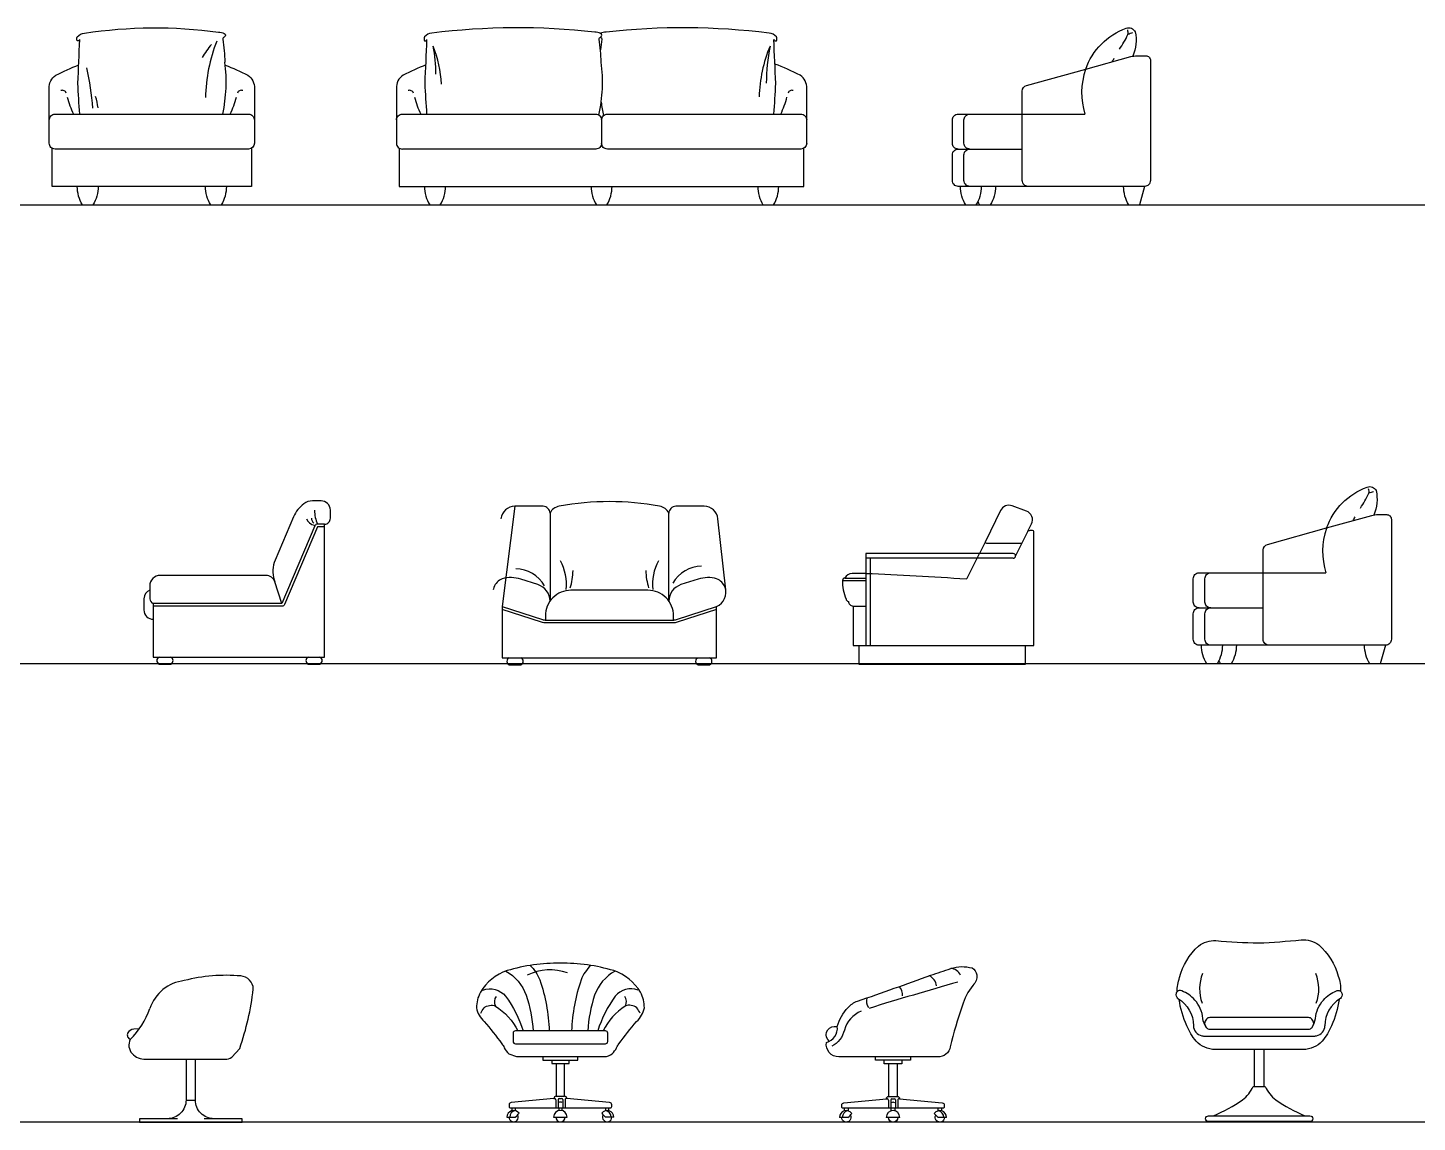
# Model space of a CAD drawing. Header units: inches. Extents: x 6 to 48.5, y 12.5 to 37.3.
# Drawn here: x 33.87 to 39.83, y 25.25 to 29.94 of the extents above; entities that cross this region are included whole.
import ezdxf

# ---------------------------------------------------------------- set-up
doc = ezdxf.new("R2010")
doc.units = ezdxf.units.IN
doc.header["$MEASUREMENT"] = 0
for name, color, linetype in [('02', 2, 'Continuous'), ('1', 1, 'Continuous'), ('4', 4, 'Continuous')]:
    doc.layers.add(name, color=color, linetype=linetype)

msp = doc.modelspace()

# ---------------------------------------------------------------- linework, layer by layer
at = {"layer": '02'}
for p, q in [((38.1016, 27.6661), (37.4693, 27.6661)), ((37.3693, 27.5711), (37.4693, 27.5711)), ((37.3793, 27.5811), (37.4693, 27.5811)), ((36.1304, 25.3477), (36.1329, 25.3479)), ((36.1384, 25.3429), (36.1384, 25.3084)), ((36.1404, 25.3584), (36.1764, 25.3584)), ((36.1484, 25.3434), (36.1484, 25.3084)), ((36.1534, 25.3484), (36.1634, 25.3484)), ((36.1684, 25.3434), (36.1684, 25.3084)), ((37.5577, 25.3465), (37.5603, 25.3467)), ((37.5657, 25.3417), (37.5657, 25.3072)), ((37.5677, 25.3572), (37.6037, 25.3572)), ((37.5757, 25.3422), (37.5757, 25.3072)), ((37.5807, 25.3472), (37.5907, 25.3472)), ((37.5957, 25.3422), (37.5957, 25.3072))]:
    msp.add_line(p, q, dxfattribs=at)
for points in [[(38.4117, 29.7625, 0.163197), (38.4093, 29.5714)], [(37.9151, 29.2614, -0.414214), (37.8901, 29.2864), (37.8901, 29.3964, -0.414214), (37.9151, 29.4214, -0.414214), (37.8901, 29.4464), (37.8901, 29.5464, -0.414214), (37.9151, 29.5714)], [(35.1462, 27.8003), (35.1162, 27.8003), (34.9743, 27.4676, -0.300505), (34.9632, 27.4603), (34.4112, 27.4603)], [(39.4456, 27.7942, 0.163197), (39.4432, 27.6032)], [(37.9817, 27.7383, 0.555044), (37.9862, 27.7311), (38.1397, 27.7311)], [(37.4693, 27.6011, -0.004011), (37.8996, 27.5779, 0.302946), (37.9044, 27.5807), (37.9561, 27.6861)], [(38.949, 27.2932, -0.414214), (38.924, 27.3182), (38.924, 27.4282, -0.414214), (38.949, 27.4532, -0.414214), (38.924, 27.4782), (38.924, 27.5782, -0.414214), (38.949, 27.6032)], [(36.8287, 27.4461), (36.6598, 27.3917, -0.078088), (36.6408, 27.3887), (36.0965, 27.3887, -0.078088), (36.0775, 27.3917), (35.9087, 27.4461)], [(35.9238, 25.895, -0.182279), (36.0115, 25.7913, -0.06746), (36.0409, 25.6384)], [(36.028, 25.9192, -0.118264), (36.0696, 25.8568, -0.076443), (36.1104, 25.6384)], [(36.2888, 25.9192, 0.118264), (36.2472, 25.8568, 0.076443), (36.2064, 25.6384)], [(36.393, 25.895, 0.182279), (36.3052, 25.7913, 0.06746), (36.2759, 25.6384)], [(35.8254, 25.8126, -0.330389), (35.9232, 25.7867, -0.083189), (35.9984, 25.6384, -0.136207)], [(36.4914, 25.8126, 0.330389), (36.3936, 25.7867, 0.083189), (36.3184, 25.6384, 0.136207)], [(35.8162, 25.715, -0.04393), (35.8308, 25.737, -0.274813), (35.8798, 25.7449, -0.138154), (35.9752, 25.6384, -0.153268)], [(36.5005, 25.715, 0.04393), (36.486, 25.737, 0.274813), (36.4369, 25.7449, 0.138154), (36.3416, 25.6384, 0.153268)], [(37.4495, 25.7226, 0.232399), (37.3768, 25.6421, -0.226225), (37.3229, 25.5725)], [(36.1864, 25.3477), (36.1838, 25.3479, 0.440925), (36.1784, 25.3429), (36.1784, 25.3084)], [(37.6137, 25.3465), (37.6112, 25.3467, 0.440925), (37.6057, 25.3417), (37.6057, 25.3072)]]:
    msp.add_lwpolyline(points, format="xyb", dxfattribs=at)
for centre, radius, start, end in [((38.5539, 29.9207), 0.0404, 348.71118, 16.81114), ((34.8584, 29.69), 0.267, 137.56011, 152.39102), ((35.3389, 29.6274), 0.7036, 158.55603, 178.81287), ((38.199, 30.0981), 0.4359, 325.20996, 334.83038), ((38.6423, 29.8072), 0.1163, 104.44239, 114.81205), ((35.1832, 29.6847), 0.4646, 1.83233, 22.49519), ((34.9698, 29.7379), 0.6545, 0.46404, 10.9691), ((37.6301, 29.6254), 0.6195, 157.50481, 178.16767), ((37.9145, 29.6964), 0.8727, 169.0309, 179.53596), ((38.433, 29.8559), 0.1106, 326.96791, 336.52028), ((32.9952, 29.5136), 1.1597, 4.13398, 12.7375), ((38.7091, 29.6526), 0.3171, 159.38814, 159.73226), ((34.0215, 29.6566), 0.0168, 18.13152, 112.10613), ((34.4025, 29.7342), 0.3713, 194.0122, 205.99414), ((33.8707, 29.5586), 0.3063, 7.52873, 16.68553), ((34.4076, 29.7342), 0.3713, 334.00586, 345.9878), ((34.7886, 29.6566), 0.0168, 67.89387, 161.86848), ((35.5115, 29.6566), 0.0168, 18.13152, 112.10613), ((35.8925, 29.7342), 0.3713, 194.0122, 205.99414), ((36.7702, 29.7342), 0.3713, 334.00586, 345.9878), ((37.1512, 29.6566), 0.0168, 67.89387, 161.86848), ((39.5878, 27.9524), 0.0404, 348.71118, 16.81114), ((39.2329, 28.1299), 0.4359, 325.20996, 334.83038), ((39.6762, 27.8389), 0.1163, 104.44239, 114.81205), ((35.2485, 27.8719), 0.1451, 180.06824, 204.23199), ((39.4669, 27.8877), 0.1106, 326.96791, 336.52028), ((35.1123, 27.8533), 0.047, 202.19769, 256.95257), ((35.1157, 27.8381), 0.026, 180.01203, 233.16641), ((39.7431, 27.6844), 0.3171, 159.38814, 159.73226), ((35.9639, 27.4744), 0.1463, 30.11279, 88.88616), ((35.9847, 27.5562), 0.1994, 352.99253, 29.5554), ((35.9115, 27.6239), 0.3015, 343.53099, 357.98438), ((36.8259, 27.6239), 0.3015, 182.01562, 196.46901), ((36.7527, 27.5562), 0.1994, 150.4446, 187.00747), ((36.7673, 27.4858), 0.1463, 91.11384, 149.88721), ((36.1131, 25.6873), 0.2132, 69.3458, 117.00717), ((37.8309, 25.8577), 0.0485, 23.90721, 87.41494), ((39.0777, 25.8182), 0.1767, 157.92288, 200.20672), ((39.2359, 25.8182), 0.1767, 339.79328, 22.07712), ((44.4573, 2.8498), 23.9245, 105.99661, 106.94961), ((37.5663, 25.7899), 0.0602, 358.72513, 40.08319), ((37.717, 25.8246), 0.0556, 7.11884, 64.35701), ((35.9122, 25.7637), 0.0374, 142.41632, 210.11664), ((36.4039, 25.7636), 0.038, 330.50204, 36.965), ((37.5257, 25.7671), 0.054, 166.42418, 211.84361), ((36.1334, 25.3429), 0.005, 0, 95.17552), ((36.1534, 25.3434), 0.005, 90, 180), ((36.1634, 25.3434), 0.005, 0, 90), ((37.5607, 25.3417), 0.005, 0, 95.17552), ((37.5807, 25.3422), 0.005, 90, 180), ((37.5907, 25.3422), 0.005, 0, 90), ((35.9697, 25.2684), 0.029, 101.94054, 180), ((36.1584, 25.3133), 0.0199, 66.26078, 113.73922), ((36.3471, 25.2684), 0.029, 0, 78.05946), ((37.397, 25.2672), 0.029, 101.94054, 180), ((37.5857, 25.3121), 0.0199, 66.26078, 113.73922), ((37.7744, 25.2672), 0.029, 0, 78.05946)]:
    msp.add_arc(centre, radius, start, end, dxfattribs=at)
at = {"layer": '1'}
for p, q in [((27.8075, 29.1814), (48.1337, 29.1814)), ((27.8075, 27.2145), (48.1337, 27.2145)), ((27.8075, 25.2476), (48.1337, 25.2476))]:
    msp.add_line(p, q, dxfattribs=at)
at = {"layer": '4'}
for p, q in [((37.8651, 29.4214), (38.1401, 29.4214)), ((38.1016, 27.6861), (37.4693, 27.6861)), ((37.4693, 27.6861), (37.4693, 27.2911)), ((34.9632, 27.4723), (34.9328, 27.5648)), ((37.4143, 27.4611), (37.4693, 27.4611)), ((38.899, 27.4532), (39.174, 27.4532)), ((34.5521, 25.3417), (34.5921, 25.3417)), ((35.9287, 25.2684), (35.9649, 25.2684)), ((36.3881, 25.2684), (36.3519, 25.2684)), ((37.3922, 25.2672), (37.356, 25.2672)), ((37.6147, 25.2672), (37.5567, 25.2672)), ((37.8154, 25.2672), (37.7792, 25.2672)), ((38.9268, 25.2617), (38.9268, 25.2617)), ((39.3868, 25.2617), (39.3868, 25.2617))]:
    msp.add_line(p, q, dxfattribs=at)
for points in [[(34.0957, 29.8909, -0.339772), (34.0846, 29.8853, -0.217779), (34.0853, 29.9021, -0.20757), (34.1162, 29.9187, -0.071514), (34.6909, 29.9231, -0.071668), (34.7161, 29.9178, -0.633617), (34.716, 29.9019, 0.33329), (34.7098, 29.8925, -0.024905), (34.7188, 29.794, -0.004671)], [(36.3058, 29.9231, 0.058746), (35.6062, 29.9187, 0.20757), (35.5753, 29.9021, 0.217779), (35.5746, 29.8853, 0.339772), (35.5857, 29.8909, -0.002364)], [(37.0827, 29.7027, -0.004098), (37.0744, 29.8909, 0.339772), (37.0855, 29.8853, 0.217779), (37.0849, 29.9021, 0.20757), (37.0539, 29.9187, 0.058746), (36.3544, 29.9231, 0.06896), (36.3301, 29.9181)], [(38.1401, 29.6698, -0.337102), (38.1584, 29.6939), (38.4123, 29.7643, -0.223628), (38.5862, 29.9397, -0.381727), (38.6248, 29.9242, -0.154969), (38.6144, 29.8198, -0.045201)], [(34.0957, 29.5714, -0.003933), (34.0874, 29.7027, 0.004099), (34.0957, 29.8909)], [(35.5857, 29.5714, -0.003933), (35.5774, 29.7027, 0.004099), (35.5857, 29.8909)], [(36.3237, 29.5674, 0.085017), (36.3337, 29.794, 0.024905), (36.3247, 29.8925, -0.33329), (36.3309, 29.9019, 0.633617), (36.331, 29.9178, 0.071668), (36.3058, 29.9231)], [(36.3301, 29.9016, -0.307707), (36.3355, 29.8925, 0.011616), (36.3301, 29.8467, 0.011616)], [(38.4123, 29.7643), (38.6056, 29.8178, -0.022394)], [(38.6056, 29.8178, -0.067664), (38.6323, 29.8214), (38.6701, 29.8214, -0.414214), (38.6901, 29.8014), (38.6901, 29.2864, -0.414214), (38.6651, 29.2614), (38.6426, 29.1814)], [(33.9651, 29.6814, -0.281928), (33.9934, 29.7377, -0.027049), (34.0913, 29.7823, 0.002364)], [(34.7202, 29.7818, -0.026675), (34.8168, 29.7377, -0.281928), (34.8451, 29.6814), (34.8451, 29.4464, -0.261728)], [(35.5813, 29.7823, 0.027049), (35.4834, 29.7377, 0.281928), (35.4551, 29.6814), (35.4551, 29.4464, 0.414214), (35.4801, 29.4214)], [(37.2151, 29.4464), (37.2151, 29.6814, 0.281928), (37.1868, 29.7377, 0.029791), (37.0787, 29.7862, -0.002279)], [(37.0744, 29.5714, 0.003933), (37.0827, 29.7027, -0.00182)], [(33.9901, 29.4214, -0.414214), (33.9651, 29.4464), (33.9651, 29.6814)], [(38.1651, 29.2614, -0.414214), (38.1401, 29.2864), (38.1401, 29.6698)], [(36.3332, 29.6222, 0.02156), (36.3436, 29.5653, 0.016853)], [(33.9651, 29.5464, -0.414214), (33.9901, 29.5714), (34.8201, 29.5714, -0.414214), (34.8451, 29.5464)], [(35.4551, 29.5464, -0.414214), (35.4801, 29.5714), (36.3101, 29.5714, -0.414214), (36.3351, 29.5464), (36.3351, 29.4464, -0.414214), (36.3101, 29.4214), (35.4801, 29.4214, -0.137571)], [(36.3351, 29.5464, -0.414214), (36.3601, 29.5714), (37.1901, 29.5714, -0.414214), (37.2151, 29.5464, -0.32771)], [(38.6651, 29.2614), (37.8651, 29.2614, -0.414214), (37.8401, 29.2864), (37.8401, 29.3964, -0.414214), (37.8651, 29.4214, -0.414214), (37.8401, 29.4464), (37.8401, 29.5464, -0.414214), (37.8651, 29.5714), (38.4093, 29.5714)], [(34.8331, 29.2614), (33.9771, 29.2614), (33.9771, 29.4251, -0.261728)], [(34.8451, 29.4464, -0.414213), (34.8201, 29.4214), (33.9901, 29.4214, -0.137571)], [(37.2151, 29.4464, -0.414213), (37.1901, 29.4214), (36.3601, 29.4214, -0.414214), (36.3351, 29.4464)], [(37.2031, 29.2614), (37.2031, 29.4251, 0.261728)], [(34.1076, 29.1814, -0.136416), (34.0851, 29.2614)], [(34.1751, 29.2614, -0.136416), (34.1526, 29.1814)], [(34.6576, 29.1814, -0.136416), (34.6351, 29.2614)], [(34.7251, 29.2614, -0.136416), (34.7026, 29.1814)], [(35.5751, 29.2614, 0.136416), (35.5976, 29.1814)], [(35.6426, 29.1814, 0.136416), (35.6651, 29.2614)], [(36.2901, 29.2614, 0.136416), (36.3126, 29.1814)], [(36.3576, 29.1814, 0.136416), (36.3801, 29.2614)], [(37.0051, 29.2614, 0.136416), (37.0276, 29.1814)], [(37.0726, 29.1814, 0.136416), (37.0951, 29.2614)], [(37.8976, 29.1814, -0.136416), (37.8751, 29.2614)], [(38.0251, 29.2614, -0.136416), (38.0026, 29.1814)], [(38.5976, 29.1814, -0.136416), (38.5751, 29.2614)], [(37.9576, 29.1814, -0.02549), (37.9501, 29.1954, -0.02549)], [(39.174, 27.7015, -0.337102), (39.1923, 27.7256), (39.4463, 27.796, -0.223628), (39.6201, 27.9714, -0.381727), (39.6587, 27.956, -0.154969), (39.6483, 27.8515, -0.045201)], [(35.1462, 27.2423), (35.1462, 27.8123, 0.414214), (35.1712, 27.8373), (35.1712, 27.8723, 0.414214), (35.1312, 27.9123), (35.0942, 27.9123, 0.166848), (35.0573, 27.8997, 0.11885), (35.0131, 27.8443), (34.9337, 27.6579, 0.182118), (34.93, 27.5734), (34.9328, 27.5648, 0.324007), (34.8948, 27.5923), (34.4412, 27.5923, 0.414214), (34.3962, 27.5473)], [(36.8679, 27.5299), (36.8345, 27.8352, 0.382662), (36.7749, 27.8887), (36.6537, 27.8887, 0.414214), (36.6237, 27.8587, 0.277982), (36.5837, 27.8887, 0.094262), (36.1537, 27.8887, 0.277982), (36.1137, 27.8587, 0.414214), (36.0837, 27.8887), (35.9625, 27.8887, 0.382662), (35.9028, 27.8352, -0.382662)], [(36.1137, 27.8587), (36.1137, 27.4819, 0.323901), (36.0617, 27.5528), (35.988, 27.5766, 0.143213), (35.9087, 27.578, 0.191), (35.8722, 27.5409, 0.042668), (35.8695, 27.5299, 0.042628)], [(35.9625, 27.8887), (35.9087, 27.4587), (35.9087, 27.2387), (36.8287, 27.2387), (36.8287, 27.4587, 0.391256), (36.8652, 27.5409)], [(36.8652, 27.5409, 0.191), (36.8287, 27.578, 0.143213), (36.7494, 27.5766), (36.6757, 27.5528, 0.323901), (36.6237, 27.4819), (36.6237, 27.8587)], [(38.1893, 27.2911), (38.1893, 27.7807, 0.405658), (38.1845, 27.7857, 0.109383), (38.1642, 27.7815), (38.1799, 27.8131, 0.445516), (38.1577, 27.8683), (38.0963, 27.8907, 0.383589), (38.0467, 27.8707), (37.9817, 27.7383), (37.9561, 27.6861)], [(39.4463, 27.796), (39.6396, 27.8495, -0.022394)], [(39.6396, 27.8495, -0.067664), (39.6663, 27.8532), (39.704, 27.8532, -0.414214), (39.724, 27.8332), (39.724, 27.3182, -0.414214), (39.699, 27.2932), (39.6765, 27.2132), (39.6315, 27.2132, -0.136416), (39.609, 27.2932)], [(35.1462, 27.8123), (35.1162, 27.8123, 0.300505), (35.1051, 27.805), (34.9632, 27.4723), (34.4112, 27.4723)], [(38.1642, 27.7815), (38.1116, 27.6761, 0.414214)], [(38.1016, 27.6661, 1), (38.1016, 27.6861)], [(39.199, 27.2932, -0.414214), (39.174, 27.3182), (39.174, 27.7015)], [(34.3962, 27.5473), (34.3962, 27.4923, 0.32678), (34.4112, 27.4723)], [(37.4693, 27.6011), (37.4104, 27.6011, 0.265564), (37.3793, 27.5811, 0.414214), (37.3693, 27.5711, 0.117504), (37.3843, 27.4911, 0.414214), (37.3943, 27.4811, 0.414214), (37.4143, 27.4611), (37.4143, 27.2911), (38.1893, 27.2911)], [(39.699, 27.2932), (38.899, 27.2932, -0.414214), (38.874, 27.3182), (38.874, 27.4282, -0.414214), (38.899, 27.4532, -0.414214), (38.874, 27.4782), (38.874, 27.5782, -0.414214), (38.899, 27.6032), (39.4432, 27.6032)], [(34.3962, 27.5294, 0.305615), (34.3712, 27.4923), (34.3712, 27.4443, 0.414214), (34.4112, 27.4043)], [(36.6437, 27.4007), (36.6437, 27.4187, 0.414214), (36.5337, 27.5287), (36.2037, 27.5287, 0.414214), (36.0937, 27.4187), (36.0937, 27.4007)], [(35.9087, 27.4587), (36.0812, 27.4031, 0.078088), (36.0965, 27.4007), (36.6408, 27.4007, 0.078088), (36.6562, 27.4031), (36.8287, 27.4587)], [(38.999, 27.2932, -0.136416), (38.9765, 27.2132), (38.9315, 27.2132, -0.136416), (38.909, 27.2932)], [(39.059, 27.2932, -0.136416), (39.0365, 27.2132), (38.9915, 27.2132, -0.02549), (38.984, 27.2271, -0.02549)], [(34.4362, 27.2423, 0.667889), (34.4362, 27.2123), (34.4862, 27.2123, 0.667889), (34.4862, 27.2423)], [(35.0762, 27.2423, 0.667889), (35.0762, 27.2123), (35.1262, 27.2123, 0.667889), (35.1262, 27.2423)], [(35.9387, 27.2387, 0.667889), (35.9387, 27.2087), (35.9887, 27.2087, 0.667889), (35.9887, 27.2387)], [(36.7487, 27.2387, 0.667889), (36.7487, 27.2087), (36.7987, 27.2087, 0.667889), (36.7987, 27.2387)], [(38.8082, 25.7768, -0.274317), (38.8017, 25.7997, -0.105429), (38.8042, 25.8059, -0.078307), (38.8153, 25.8674, -0.14833), (38.8965, 26.0025, -0.183664), (38.9714, 26.0258, 0.015798), (39.1542, 26.0157, 0.015798), (39.3368, 26.0289, -0.183664), (39.4121, 26.0069, -0.14833), (39.4956, 25.8733, -0.113167), (39.5057, 25.8092, -0.193187)], [(34.7197, 25.5167, 0.150637), (34.7478, 25.5253), (34.7824, 25.5634, 0.053519), (34.8406, 25.8173, 0.385448), (34.7869, 25.874, 0.084373), (34.5445, 25.8542, 0.292183), (34.3961, 25.734, -0.07108)], [(36.3474, 25.5284, 0.178312), (36.3798, 25.5403, 0.106895), (36.3996, 25.5663, -0.049564), (36.4097, 25.5832, -0.014708), (36.4853, 25.6793, 0.171177), (36.5186, 25.7367, 0.127756), (36.5017, 25.8039, 0.181746), (36.3872, 25.897, 0.075787), (36.1584, 25.9284, 0.075787), (35.9296, 25.897, 0.181746), (35.815, 25.8039, 0.127756), (35.7982, 25.7367, 0.171177), (35.8315, 25.6793, -0.014708), (35.907, 25.5832, -0.049564), (35.9172, 25.5663, 0.106895), (35.937, 25.5403), (35.9694, 25.5284), (36.3474, 25.5284)], [(37.3133, 25.5935, -0.730259), (37.3336, 25.6572), (37.3463, 25.6572, -0.110969), (37.3924, 25.7387, -0.126135), (37.4338, 25.7661, 0.002813), (37.7476, 25.8769, 0.003369), (37.8331, 25.9061, -0.148745), (37.9259, 25.9082, -0.221948), (37.9452, 25.8792, -0.210557), (37.9286, 25.8336, 0.115278), (37.883, 25.7451, 0.025112), (37.8312, 25.5704, -0.381123), (37.7769, 25.5272)], [(38.9301, 25.6522, -0.128364), (38.9153, 25.6919, 0.161019), (38.8805, 25.7709, 0.131183), (38.8245, 25.8098, 0.396371), (38.8043, 25.8059, 0.396371)], [(38.8082, 25.7768, -0.268913), (38.8745, 25.6603, 0.360514), (38.9105, 25.6177, 0.066206), (38.9262, 25.6156), (39.387, 25.6156, 0.066206), (39.4027, 25.6177, 0.360514), (39.4388, 25.6603, -0.256511)], [(39.3455, 25.5583), (38.9678, 25.5583, -0.202195), (38.8864, 25.5943, -0.093603), (38.8468, 25.6607, -0.078431), (38.8134, 25.7735, 0.011602)], [(39.4998, 25.7735, -0.078431), (39.4665, 25.6607, -0.093603), (39.4268, 25.5943, -0.202195), (39.3455, 25.5583)], [(39.3832, 25.6522, 0.128364), (39.3979, 25.6919, -0.161019), (39.4327, 25.7709, -0.131183), (39.4887, 25.8098, -0.308808)], [(39.4887, 25.8098, -0.533843), (39.5116, 25.7997, -0.274317), (39.5051, 25.7768, 0.268913), (39.4388, 25.6603)], [(34.3509, 25.6467), (34.3272, 25.646, 0.234578), (34.3013, 25.6291, 0.416815), (34.3126, 25.6017, 0.316264), (34.3208, 25.5409, 0.214375), (34.3788, 25.5167), (34.7197, 25.5167)], [(37.7769, 25.5272), (37.3528, 25.5272, -0.466924), (37.2998, 25.5885, 0.383132), (37.3463, 25.6572)], [(34.5521, 25.5167), (34.5521, 25.3417, -0.414214), (34.4721, 25.2617)], [(34.6721, 25.2617, -0.414214), (34.5921, 25.3417), (34.5921, 25.5167)], [(36.1404, 25.4984), (36.1404, 25.3584, 0.435548), (36.1304, 25.3477), (35.9475, 25.3311, 0.387997), (35.9384, 25.3211), (35.9384, 25.3134, 0.414214), (35.9434, 25.3084), (36.3734, 25.3084)], [(36.3734, 25.3084, 0.414214), (36.3784, 25.3134), (36.3784, 25.3211, 0.387997), (36.3693, 25.3311), (36.1864, 25.3477, 0.435548), (36.1764, 25.3584), (36.1764, 25.4984)], [(37.8007, 25.3072), (37.3707, 25.3072, -0.414214), (37.3657, 25.3122), (37.3657, 25.3199, -0.387997), (37.3748, 25.3299), (37.5577, 25.3465, -0.435548), (37.5677, 25.3572), (37.5677, 25.4972)], [(37.6037, 25.4972), (37.6037, 25.3572, -0.435548), (37.6137, 25.3465), (37.7966, 25.3299, -0.387997), (37.8057, 25.3199), (37.8057, 25.3122, -0.414214), (37.8007, 25.3072)], [(38.9609, 25.2742, 0.04279), (39.0859, 25.3422, 0.107902), (39.1314, 25.3995), (39.1822, 25.3995)], [(39.1822, 25.3995, 0.107902), (39.2277, 25.3422, 0.04279), (39.3528, 25.2742)], [(35.9813, 25.2852, 0.730222), (35.9287, 25.2684)], [(35.9502, 25.3084), (35.9502, 25.2964, 0.339512)], [(35.9649, 25.2684, 0.078975), (35.9813, 25.2852)], [(36.1874, 25.2684, 1), (36.1294, 25.2684)], [(36.1509, 25.3084), (36.1509, 25.2964, 0.339512)], [(36.3881, 25.2684, 0.730222), (36.3355, 25.2852)], [(36.3355, 25.2852, 0.078975), (36.3519, 25.2684)], [(36.3516, 25.3084), (36.3516, 25.2964, 0.174361)], [(37.3925, 25.3072), (37.3925, 25.2952, -0.174361)], [(37.5932, 25.3072), (37.5932, 25.2952, -0.339512)], [(37.7939, 25.3072), (37.7939, 25.2952, -0.339512)], [(35.9377, 25.2684, 1.280681), (35.9753, 25.2778, 0.031842)], [(36.1384, 25.2684, 1), (36.1784, 25.2684)], [(36.3414, 25.2778, 1.280681), (36.3791, 25.2684)], [(37.4027, 25.2766, -1.280681), (37.365, 25.2672)], [(37.6057, 25.2672, -1), (37.5657, 25.2672)], [(37.8064, 25.2672, -1.280681), (37.7688, 25.2766, -0.031842)], [(39.3743, 25.2742, -1), (39.3743, 25.2492), (38.9393, 25.2492, -1), (38.9393, 25.2742), (39.3743, 25.2742)]]:
    msp.add_lwpolyline(points, format="xyb", dxfattribs=at)
for points in [[(34.8331, 29.4251), (34.8331, 29.2614)], [(35.4671, 29.4251), (35.4671, 29.2614), (37.2031, 29.2614)], [(37.4893, 27.2911), (37.4893, 27.6661)], [(34.4112, 27.4723), (34.4112, 27.2423), (35.1462, 27.2423)], [(37.4393, 27.2911), (37.4393, 27.2111), (38.1543, 27.2111), (38.1543, 27.2911)], [(36.0834, 25.5284), (36.0834, 25.5134), (36.2334, 25.5134)], [(36.2334, 25.5134), (36.2334, 25.5284)], [(37.6607, 25.5122), (37.5107, 25.5122), (37.5107, 25.5272)], [(37.6607, 25.5272), (37.6607, 25.5122)], [(39.1364, 25.3995), (39.1364, 25.5583)], [(39.1768, 25.5583), (39.1768, 25.3995)], [(36.1209, 25.5134), (36.1209, 25.4984), (36.1959, 25.4984)], [(36.1959, 25.4984), (36.1959, 25.5134)], [(37.6232, 25.4972), (37.5482, 25.4972), (37.5482, 25.5122)], [(37.6232, 25.5122), (37.6232, 25.4972)], [(35.9652, 25.2964), (35.9652, 25.3084)], [(36.1659, 25.2964), (36.1659, 25.3084)], [(36.3666, 25.2964), (36.3666, 25.3084)], [(37.3775, 25.2952), (37.3775, 25.3072)], [(37.5782, 25.2952), (37.5782, 25.3072)], [(37.7789, 25.2952), (37.7789, 25.3072)], [(34.5146, 25.2617), (34.3521, 25.2617)], [(34.3521, 25.2617), (34.3521, 25.2467), (34.7921, 25.2467), (34.7921, 25.2617)], [(34.7921, 25.2617), (34.6296, 25.2617)], [(36.1294, 25.2684), (36.1874, 25.2684)]]:
    msp.add_lwpolyline(points, dxfattribs=at)
for points in [[(35.9654, 25.5834), (36.3514, 25.5834, 0.414214), (36.3614, 25.5934), (36.3614, 25.6284, 0.414214), (36.3514, 25.6384), (35.9654, 25.6384, 0.414214), (35.9554, 25.6284), (35.9554, 25.5934, 0.414214)], [(39.3832, 25.6522, 0.400718), (39.3832, 25.6892, 0.203498), (39.3688, 25.6954), (38.9445, 25.6954, 0.203498), (38.9301, 25.6892, 0.400718), (38.9301, 25.6522, 0.203498), (38.9445, 25.646), (39.3688, 25.646, 0.203498)]]:
    msp.add_lwpolyline(points, format="xyb", close=True, dxfattribs=at)
for centre, radius, start, end in [((34.0636, 29.7092), 0.6606, 347.96066, 7.37292), ((37.8099, 29.2619), 0.1551, 328.75513, 359.82758), ((34.068, 25.8486), 0.3475, 314.72924, 340.75164), ((37.385, 25.2672), 0.029, 35.44899, 180.00002), ((37.3475, 25.3272), 0.0748, 306.70088, 324.76314), ((37.5857, 25.2672), 0.029, 360, 180), ((37.7864, 25.2672), 0.029, 0, 144.55101), ((37.8239, 25.3272), 0.0748, 215.23686, 233.29913)]:
    msp.add_arc(centre, radius, start, end, dxfattribs=at)

doc.saveas('drawing.dxf')
